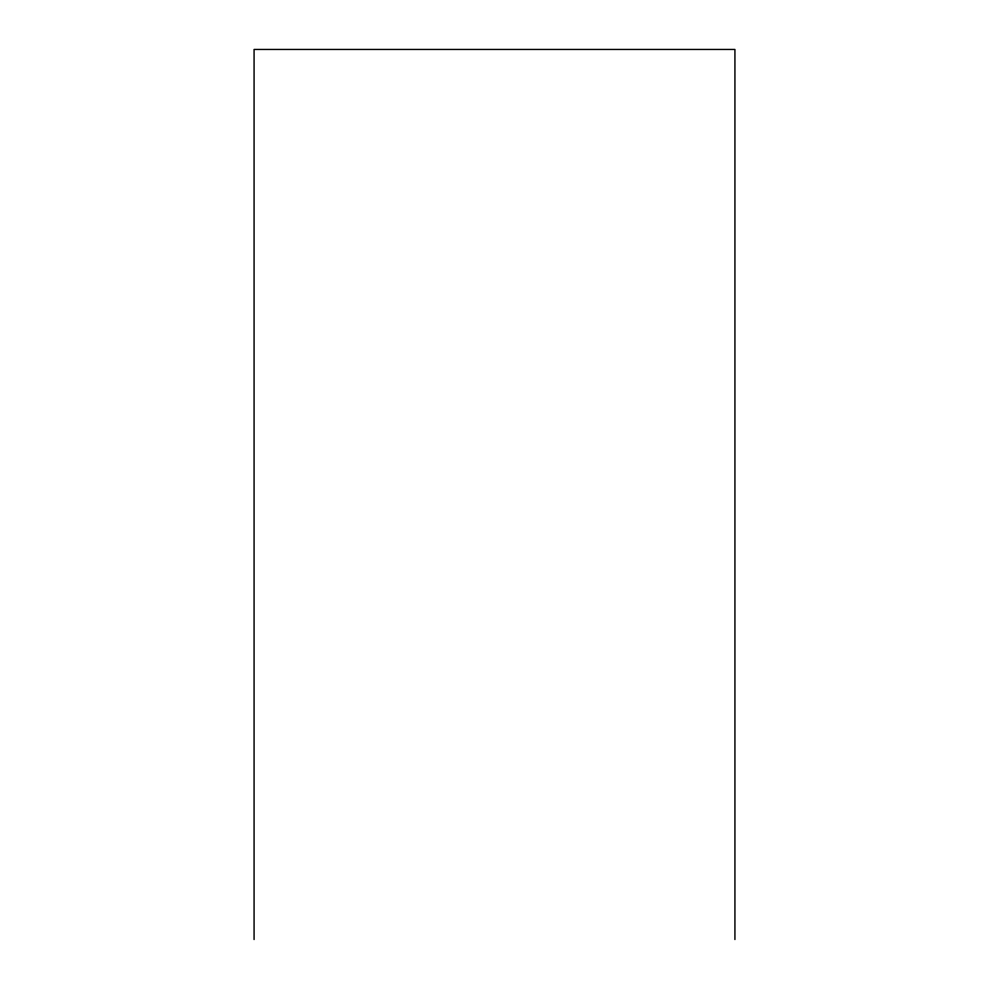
<?xml version="1.0" encoding="UTF-8"?>
<svg xmlns="http://www.w3.org/2000/svg" width="989" height="989" viewBox="0 0 989 989"><rect width="100%" height="100%" fill="white"/><g stroke="black" fill="none" stroke-linecap="round" stroke-linejoin="round"><path stroke-width="1.48" d="M734.926 939.55L734.926 49.45L254.074 49.45L254.074 939.55"/></g></svg>
